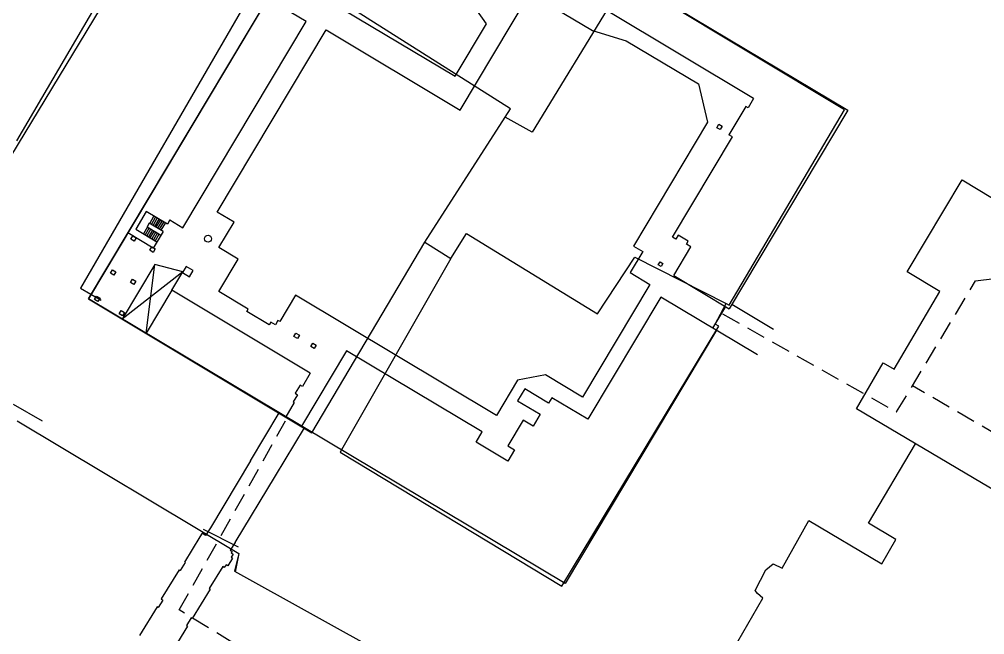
# Model space of a CAD drawing. Header units: inches. Extents: x 2320 to 12644, y -1199 to 8127.
# Drawn here: x 6858 to 7671, y 3618 to 4137 of the extents above; entities that cross this region are included whole.
import ezdxf

# ---------------------------------------------------------------- set-up
doc = ezdxf.new("R2010")
doc.units = ezdxf.units.IN
doc.header["$LTSCALE"] = 32
doc.header["$MEASUREMENT"] = 0
doc.linetypes.add('DASHED', pattern=[0.75, 0.5, -0.25])
doc.layers.add('Buildings', color=1, linetype='Continuous')
doc.layers.add('Floor Plan', color=4, linetype='Continuous')
doc.layers.add('Pathways', color=30, linetype='DASHED', lineweight=30)

msp = doc.modelspace()

# ---------------------------------------------------------------- linework, layer by layer
at = {"layer": 'Buildings'}
for p, q in [((7154.72, 4300.01), (6916.48, 3901.28)), ((7553.45, 4060.52), (7154.72, 4300.01)), ((6816.18, 3963.97), (6947.83, 4180.89)), ((7272.05, 4061.32), (7083.25, 4180.89)), ((7369.13, 4170.86), (7290.14, 4041.71)), ((7267.57, 4054.25), (7272.05, 4061.32)), ((7456.26, 3896.06), (7553.45, 4060.52)), ((7199.86, 3948.93), (7267.57, 4054.25)), ((7290.14, 4041.71), (7267.57, 4054.25)), ((7606.18, 3923.97), (7652.5, 4001.59)), ((7652.5, 4001.59), (8003.58, 3787.18)), ((7221.72, 3935.26), (7234.97, 3956.45)), ((7234.97, 3956.45), (7345.3, 3888.74)), ((7104.56, 3788.43), (7199.86, 3948.93)), ((7199.86, 3948.93), (7221.72, 3935.26)), ((7221.72, 3935.26), (7128.39, 3772.13)), ((7345.3, 3888.74), (7376.65, 3936.39)), ((7376.65, 3936.39), (7453.75, 3897.41)), ((7633.69, 3907.55), (7606.18, 3923.97)), ((7595.32, 3841.94), (7633.69, 3907.55)), ((6916.48, 3901.28), (7104.56, 3788.43)), ((7444.36, 3879.96), (7453.75, 3897.41)), ((7453.75, 3897.41), (7456.26, 3896.06)), ((7447.47, 3878.23), (7444.36, 3879.96)), ((7315.21, 3659.28), (7447.47, 3878.23)), ((7563.48, 3808.49), (7586.05, 3847.36)), ((7586.05, 3847.36), (7595.32, 3841.94)), ((7762.84, 3690.63), (7563.48, 3808.49)), ((6856.3, 3798.46), (7043.12, 3686.87)), ((7573.65, 3712.18), (7613.28, 3779.05)), ((7128.39, 3772.13), (7315.21, 3659.28)), ((7500.78, 3674.33), (7523.36, 3714.45)), ((7523.36, 3714.45), (7584.79, 3678.09)), ((7596.64, 3698.55), (7573.65, 3712.18)), ((7584.79, 3678.09), (7596.64, 3698.55)), ((7043.12, 3686.87), (7039.36, 3671.82)), ((7486.99, 3673.08), (7493.26, 3678.09)), ((7493.26, 3678.09), (7500.78, 3674.33)), ((7039.36, 3671.82), (7252.52, 3553.96)), ((7478.21, 3655.52), (7486.99, 3673.08)), ((7480.1, 3653.01), (7478.21, 3655.52)), ((7484.48, 3649.25), (7480.1, 3653.01)), ((7459.41, 3605.37), (7484.48, 3649.25))]:
    msp.add_line(p, q, dxfattribs=at)
at = {"layer": 'Floor Plan'}
for p, q in [((7139.24, 4306.55), (6909.75, 3910.14)), ((6916.48, 3901.28), (7154.72, 4300.01)), ((7154.72, 4300.01), (7556.19, 4060.13)), ((6856.2, 4034.44), (6944.35, 4185.37)), ((7229.62, 4060.25), (7288.44, 4158.71)), ((7288.44, 4158.71), (7341.09, 4127.25)), ((7099.78, 4134.9), (7067.57, 4154.15)), ((7251.76, 4133.06), (7238.8, 4151.23)), ((7131.17, 4145.06), (7225.32, 4088.81)), ((7476.86, 4070.07), (7352.07, 4144.62)), ((6995.98, 3961.18), (7099.78, 4134.9)), ((7225.32, 4088.81), (7251.76, 4133.06)), ((7024.92, 3974.36), (7116.58, 4127.79)), ((7116.58, 4127.79), (7229.62, 4060.25)), ((7341.09, 4127.25), (7369.55, 4118.65)), ((7369.55, 4118.65), (7430.43, 4082.28)), ((7430.43, 4082.28), (7438.08, 4050.1)), ((7476.86, 4070.07), (7472.13, 4062.16)), ((7470.16, 4063.34), (7455.89, 4039.46)), ((7556.19, 4060.13), (7456.32, 3892.98)), ((7472.13, 4062.16), (7470.16, 4063.34)), ((7438.08, 4050.1), (7375.68, 3945.66)), ((7448.63, 4043.8), (7445.86, 4045.45)), ((7408.46, 3953.14), (7458.94, 4037.63)), ((7458.94, 4037.63), (7455.89, 4039.46)), ((6965.11, 3974.76), (6956.23, 3959.9)), ((6982.95, 3964.1), (6965.11, 3974.76)), ((6968.02, 3964.86), (6971.61, 3970.87)), ((6969.44, 3964.01), (6973.04, 3970.02)), ((6970.86, 3963.16), (6974.46, 3969.17)), ((7039.12, 3965.88), (7024.92, 3974.36)), ((6966.2, 3961.81), (6962.74, 3956.02)), ((6967.62, 3960.96), (6964.16, 3955.17)), ((6967.6, 3965.11), (6965.78, 3962.06)), ((6965.78, 3962.06), (6977.53, 3955.04)), ((6979.35, 3958.09), (6967.6, 3965.11)), ((6972.29, 3962.31), (6975.88, 3968.32)), ((6973.56, 3961.55), (6977.15, 3967.56)), ((6974.98, 3960.7), (6978.58, 3966.71)), ((6976.4, 3959.85), (6980, 3965.86)), ((6977.82, 3959), (6981.42, 3965.01)), ((6985.09, 3967.69), (6982.95, 3964.1)), ((6985.09, 3967.69), (6995.98, 3961.18)), ((7026.3, 3944.42), (7039.12, 3965.88)), ((6970.95, 3944.03), (6949.64, 3956.77)), ((6956.23, 3959.9), (6974.07, 3949.25)), ((6969.04, 3960.11), (6965.58, 3954.32)), ((6970.47, 3959.26), (6967, 3953.47)), ((6971.74, 3958.5), (6968.28, 3952.71)), ((6973.16, 3957.65), (6969.7, 3951.86)), ((6979.35, 3958.09), (6970.95, 3944.03)), ((6974.58, 3956.8), (6971.12, 3951.01)), ((6976, 3955.95), (6972.54, 3950.16)), ((7411.17, 3951.52), (7408.46, 3953.14)), ((7413.15, 3954.84), (7411.17, 3951.52)), ((7421.72, 3949.72), (7413.15, 3954.84)), ((7375.68, 3945.66), (7383.38, 3941.07)), ((7409.55, 3920.92), (7424.04, 3945.16)), ((7420.32, 3947.38), (7421.72, 3949.72)), ((7424.04, 3945.16), (7420.32, 3947.38)), ((7042.52, 3934.73), (7026.3, 3944.42)), ((7383.38, 3941.07), (7372.84, 3923.43)), ((6972.34, 3930.11), (6944.95, 3884.27)), ((6965.09, 3872.24), (6972.34, 3930.11)), ((6996.04, 3924.03), (6972.34, 3930.11)), ((7026.16, 3907.35), (7042.52, 3934.73)), ((6996.04, 3924.03), (6944.95, 3884.27)), ((6986.75, 3908.48), (6996.04, 3924.03)), ((7372.84, 3923.43), (7389.49, 3913.48)), ((7409.55, 3920.92), (7456.32, 3892.98)), ((7389.49, 3913.48), (7332.73, 3818.48)), ((6909.75, 3910.14), (6927.23, 3900.02)), ((6986.75, 3908.48), (6965.09, 3872.24)), ((7103.37, 3838.8), (6986.75, 3908.48)), ((7051.05, 3892.48), (7026.16, 3907.35)), ((7090.88, 3904.25), (7077.62, 3882.06)), ((7260.12, 3803.13), (7090.88, 3904.25)), ((7317.96, 3661.4), (6916.48, 3901.28)), ((7398.69, 3902.69), (7337.25, 3799.86)), ((7480.07, 3854.07), (7398.69, 3902.69)), ((7493.6, 3875.34), (7458.36, 3896.39)), ((7049.95, 3890.64), (7051.05, 3892.48)), ((7068.72, 3879.42), (7049.95, 3890.64)), ((7453.14, 3894.88), (7442.25, 3876.67)), ((7070.12, 3881.76), (7068.72, 3879.42)), ((7073.98, 3879.46), (7070.12, 3881.76)), ((7076.09, 3882.98), (7073.98, 3879.46)), ((7077.62, 3882.06), (7076.09, 3882.98)), ((7445.44, 3874.76), (7317.96, 3661.4)), ((7133.85, 3857.46), (7095.97, 3794.04)), ((7248.16, 3789.16), (7133.85, 3857.46)), ((7103.37, 3838.8), (7096.64, 3827.53)), ((7277.85, 3832.81), (7260.12, 3803.13)), ((7301.39, 3837.21), (7277.85, 3832.81)), ((7332.73, 3818.48), (7301.39, 3837.21)), ((7094.73, 3828.67), (7090.55, 3821.69)), ((7096.64, 3827.53), (7094.73, 3828.67)), ((7283.96, 3825.39), (7278.01, 3815.44)), ((7304.14, 3813.33), (7283.96, 3825.39)), ((7092.47, 3820.55), (7088.89, 3814.56)), ((7088.89, 3814.56), (7089.81, 3814.01)), ((7090.55, 3821.69), (7092.47, 3820.55)), ((7278.01, 3815.44), (7297, 3804.09)), ((7306.92, 3817.98), (7304.14, 3813.33)), ((7337.25, 3799.86), (7306.92, 3817.98)), ((6877.69, 3798.27), (6853.26, 3812.41)), ((7089.81, 3814.01), (7082.64, 3802)), ((7052.96, 3764.74), (7077.17, 3805.27)), ((7282.66, 3799.16), (7269.75, 3777.55)), ((7291.05, 3794.14), (7282.66, 3799.16)), ((7297, 3804.09), (7291.05, 3794.14)), ((7074.12, 3752.06), (7098.36, 3792.61)), ((7243.03, 3780.59), (7248.16, 3789.16)), ((7269.79, 3764.6), (7243.03, 3780.59)), ((7269.75, 3777.55), (7275.48, 3774.13)), ((7275.48, 3774.13), (7269.79, 3764.6)), ((7052.96, 3764.74), (7019.17, 3708.32)), ((7040.01, 3696.01), (7074.12, 3752.06)), ((7010.35, 3700.82), (6997.32, 3679.47)), ((7012.31, 3703.76), (7010.35, 3700.82)), ((7014.95, 3701.99), (7012.31, 3703.76)), ((7013.01, 3707.13), (7042.51, 3692.51)), ((7019.17, 3708.32), (7014.95, 3701.99)), ((7040.01, 3696.01), (7035.79, 3689.68)), ((7035.79, 3689.68), (7037.56, 3688.5)), ((7038.23, 3686.17), (7036.54, 3683.64)), ((7037.56, 3688.5), (7036.69, 3687.2)), ((7036.69, 3687.2), (7038.23, 3686.17)), ((7043.12, 3686.87), (7039.99, 3671.19)), ((6997.96, 3679.07), (6993.83, 3672.4)), ((6997.32, 3679.47), (6997.96, 3679.07)), ((7032.47, 3677.33), (7030.84, 3674.9)), ((7033.73, 3676.5), (7032.47, 3677.33)), ((7037.89, 3682.74), (7033.73, 3676.5)), ((7036.54, 3683.64), (7037.89, 3682.74)), ((6992.82, 3673.03), (6977.59, 3648.46)), ((6992.82, 3673.03), (6993.83, 3672.4)), ((7029.65, 3675.7), (7018.26, 3657.32)), ((7030.84, 3674.9), (7029.65, 3675.7)), ((7019.11, 3656.79), (7003.78, 3632.05)), ((7018.26, 3657.32), (7019.11, 3656.79)), ((6979.16, 3647.49), (6975.23, 3641.15)), ((6977.59, 3648.46), (6979.16, 3647.49)), ((6974.32, 3641.71), (6959.37, 3617.58)), ((6975.23, 3641.15), (6974.32, 3641.71)), ((7002.99, 3632.54), (6999.03, 3626.14)), ((7003.78, 3632.05), (7002.99, 3632.54)), ((7000, 3625.53), (6985.22, 3601.67)), ((6999.03, 3626.14), (7000, 3625.53))]:
    msp.add_line(p, q, dxfattribs=at)
for points in [[(7450.42, 4046.8), (7448.63, 4043.8), (7445.86, 4045.45), (7447.65, 4048.45)], [(6952.04, 3951.6), (6953.75, 3954.46), (6956.61, 3952.75), (6954.9, 3949.89)], [(6968.08, 3942.15), (6969.79, 3945.01), (6972.65, 3943.3), (6970.94, 3940.44)], [(6998.82, 3928.62), (6995.74, 3923.46), (7001.61, 3919.94), (7004.7, 3925.11)], [(7396.5, 3929.89), (7398, 3932.41), (7400.34, 3931.01), (7398.83, 3928.49)], [(6934.92, 3922.95), (6936.63, 3925.81), (6939.49, 3924.1), (6937.78, 3921.24)], [(6951.9, 3915.07), (6953.61, 3917.93), (6956.47, 3916.22), (6954.76, 3913.36)], [(6921.62, 3900.68), (6923.32, 3903.54), (6926.18, 3901.83), (6924.47, 3898.97)], [(6942.23, 3888.63), (6943.94, 3891.49), (6946.8, 3889.78), (6945.09, 3886.92)], [(7089.56, 3869.59), (7091.27, 3872.46), (7094.13, 3870.75), (7092.42, 3867.89)], [(7103.76, 3861.11), (7105.47, 3863.97), (7108.33, 3862.26), (7106.62, 3859.4)]]:
    msp.add_lwpolyline(points, close=True, dxfattribs=at)
msp.add_circle((7017.16, 3951.9), 2.88, dxfattribs=at)
at = {"layer": 'Pathways'}
for points in [[(7450.63, 3888.74), (7597.33, 3805.99), (7663.79, 3916.33), (7725.23, 3923.85), (7958.44, 3773.39), (7890.73, 3665.55), (7610.65, 3828.1)], [(6724.65, 3469.95), (6938.41, 3345.25), (7079.05, 3586.34), (6992.97, 3639.22), (7082.53, 3798.64)]]:
    msp.add_lwpolyline(points, dxfattribs=at)

doc.saveas('drawing.dxf')
